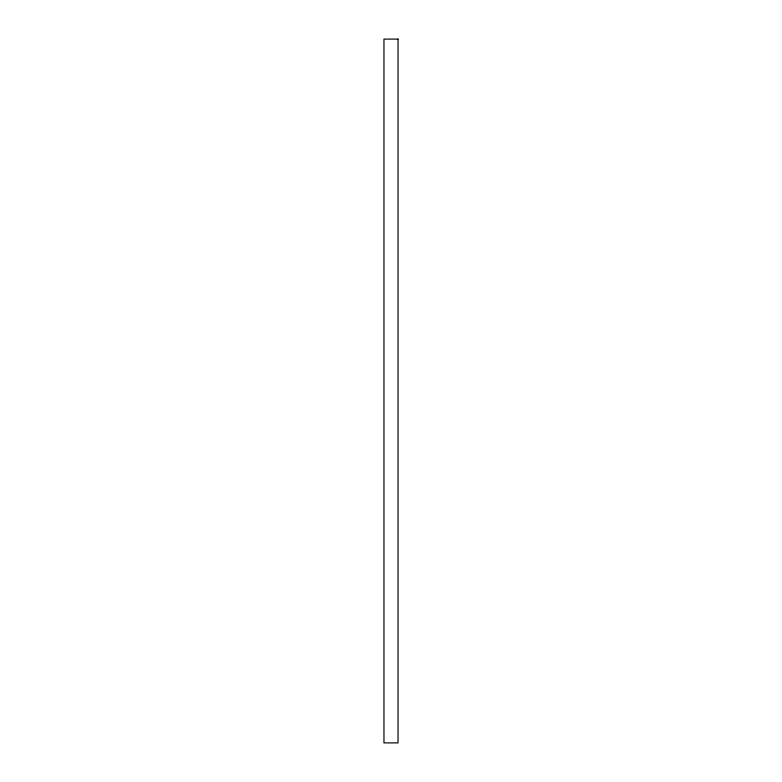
<?xml version="1.0" encoding="UTF-8"?>
<svg xmlns="http://www.w3.org/2000/svg" width="782" height="782" viewBox="0 0 782 782"><rect width="100%" height="100%" fill="white"/><g stroke="black" fill="none" stroke-linecap="round" stroke-linejoin="round"><path stroke-width="1.17" d="M398.038 39.1L383.962 39.1L383.962 742.9L398.038 742.9L398.038 39.1"/></g></svg>
